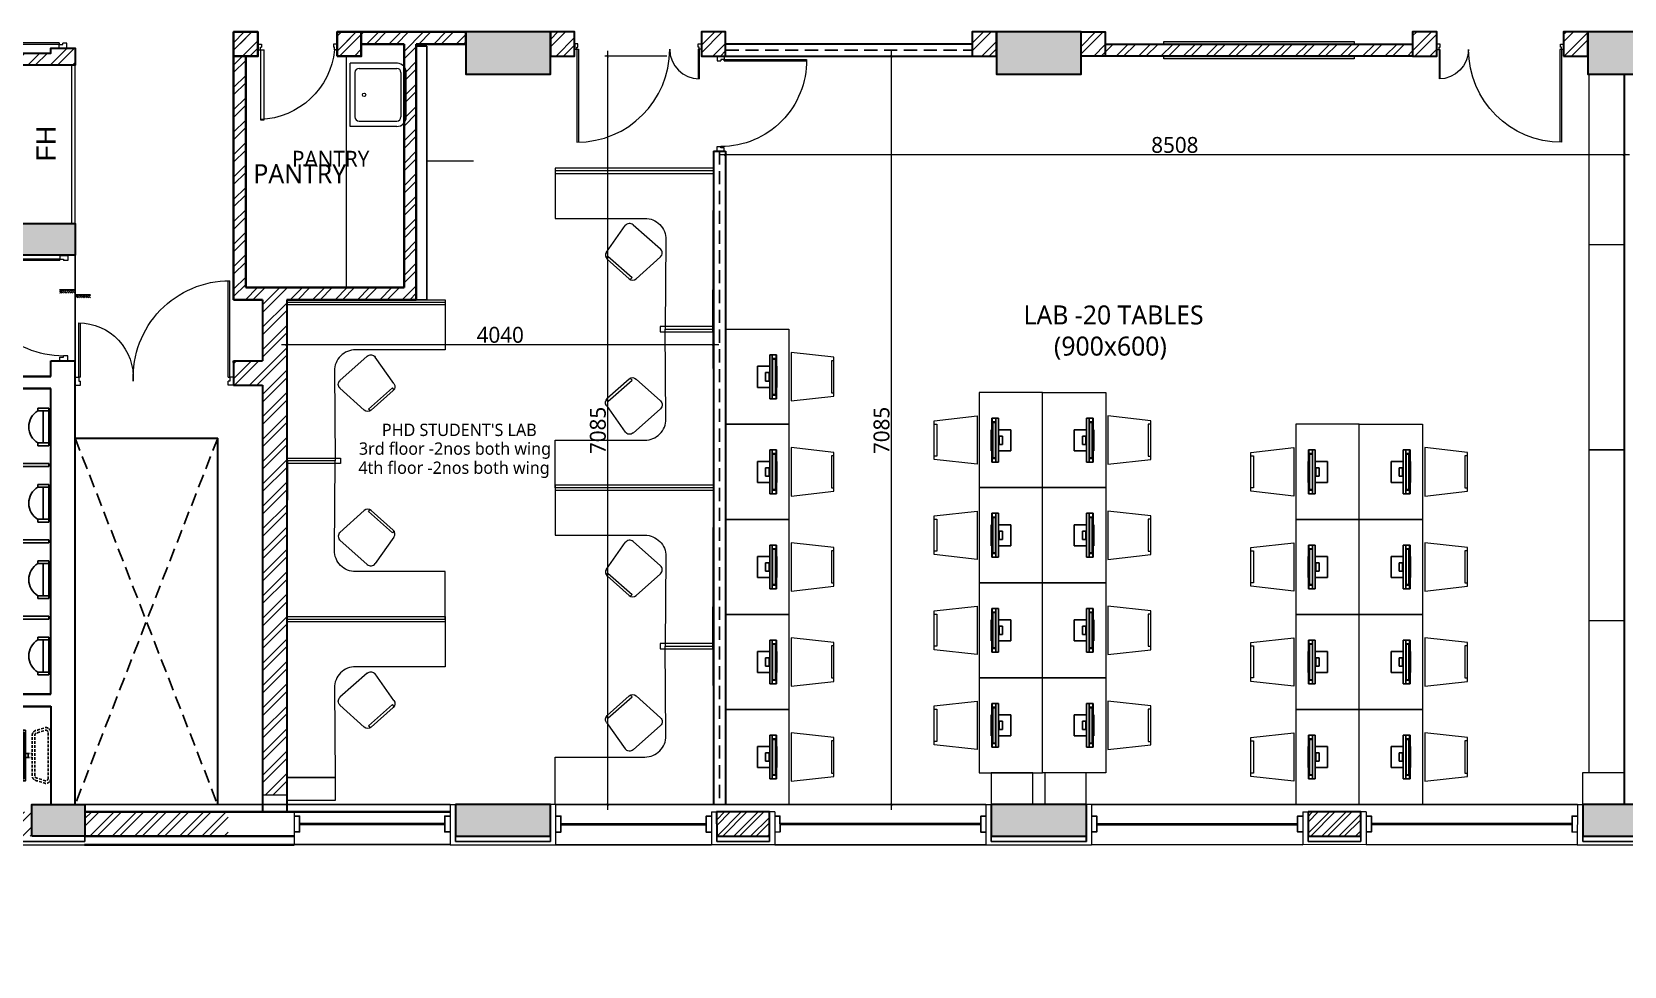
# Model space of a CAD drawing. Header units: millimetres. Extents: x 897770 to 1185420, y -692043 to -233237.
# Drawn here: x 906883 to 921961, y -517841 to -508995 of the extents above; entities that cross this region are included whole.
import ezdxf

# ---------------------------------------------------------------- set-up
doc = ezdxf.new("R2010")
doc.units = ezdxf.units.MM
doc.header["$MEASUREMENT"] = 0
doc.header["$PDMODE"] = 67
doc.linetypes.add('DASHED', pattern=[0.75, 0.5, -0.25])
doc.linetypes.add('HIDDEN', pattern=[0.375, 0.25, -0.125])
doc.layers.get('Defpoints').update_dxf_attribs({"color": 6})
for name, color, linetype in [('A-Anno Tags', 6, 'Continuous'), ('A-Sanitory', 8, 'Continuous'), ('A-Wall Patt', 8, 'Continuous'), ('A-Window', 4, 'Continuous'), ('S-Conc Patt', 9, 'Continuous')]:
    doc.layers.add(name, color=color, linetype=linetype)
for name, color, linetype, lineweight in [('A-Detail Lines', 8, 'Continuous', 25), ('A-Door', 4, 'Continuous', 9), ('A-DTLS-Frame Members', 3, 'Continuous', 25), ('A-Wall Sec', 1, 'Continuous', 30), ('A-WIN', 5, 'Continuous', 25), ('DW Tags', 7, 'Continuous', 13), ('ele l', 6, 'Continuous', 15), ('elevation', 4, 'Continuous', 13), ('Fire pipe', 80, 'Continuous', 15), ('FLOOR', 41, 'Continuous', 5), ('frntr', 32, 'Continuous', 13), ('I-Furniture', 34, 'Continuous', 13), ('P-SANR-FIXT', 6, 'Continuous', 9), ('S-Concrete', 40, 'Continuous', 30), ('ST CLADDING PLAN', 6, 'Continuous', 9), ('text', 7, 'Continuous', 5)]:
    doc.layers.add(name, color=color, linetype=linetype, lineweight=lineweight)
doc.layers.add('I-Kitchen App', color=7, linetype='Continuous', lineweight=18, true_color=0xd06f25)
doc.styles.get("Standard").update_dxf_attribs({"font": 'trebuc.ttf'})
doc.dimstyles.new('IIITD_WD_M @ 50', dxfattribs={"dimscale": 50, "dimtxt": 2, "dimasz": 0.5, "dimexe": 0.5, "dimexo": 0.25, "dimgap": 0.3, "dimtad": 1, "dimdec": 0, "dimrnd": 1, "dimzin": 0, "dimdsep": 46, "dimtxsty": 'Standard', "dimblk": 'ARCHTICK', "dimcen": 0.2, "dimdle": 1, "dimclrd": 8, "dimclre": 9, "dimadec": 0, "dimazin": 0, "dimtfac": 1, "dimtdec": 0, "dimtofl": 0, "dimtmove": 0, "dimatfit": 0, "dimfxl": 1, "dimtolj": 1, "dimtzin": 0, "dimlwd": -1, "dimlwe": -1, "dimarcsym": 0})

# ---------------------------------------------------------------- blocks, each defined once
blk = doc.blocks.new('ERGEWRGR')
at = {"layer": 'A-Wall Patt'}
h = blk.add_hatch(dxfattribs=at)
h.set_pattern_fill('ANSI32', color=256, scale=300, angle=345, style=0)
h.paths.add_polyline_path([(938137, -368100), (938196, -367878), (938679, -368008), (938620, -368230)])
at = {"layer": 'A-Detail Lines'}
for p, q in [((938137, -368100, 0), (938124, -368149, 0)), ((938607, -368278, 0), (938124, -368149, 0)), ((938620, -368230, 0), (938607, -368278, 0))]:
    blk.add_line(p, q, dxfattribs=at)
at = {"layer": 'A-Wall Sec', "elevation": 0}
blk.add_lwpolyline([(938196, -367878), (938137, -368100), (938620, -368230), (938679, -368008)], close=True, dxfattribs=at)
blk.add_lwpolyline([(938196, -367878), (938137, -368100), (938620, -368230), (938679, -368008)], close=True, dxfattribs=at)
at = {"layer": 'A-WIN', "color": 2, "lineweight": 40}
blk.add_line((940581, -368636, 0), (938746, -368145, 0), dxfattribs=at)
at = {"layer": 'A-WIN', "color": 2, "lineweight": 40, "elevation": 0}
blk.add_lwpolyline([(936742, -367607), (938070, -367963)], dxfattribs=at)
blk.add_lwpolyline([(936742, -367607), (938070, -367963)], dxfattribs=at)
at = {"layer": 'A-Window'}
for p, q in [((936741, -367416, 0), (940677, -368471, 0)), ((940579, -368838, 0), (938647, -368320, 0))]:
    blk.add_line(p, q, dxfattribs=at)
at = {"layer": 'A-Window', "elevation": 0}
for points in [[(936674, -367667), (936722, -367680), (936761, -367535), (936713, -367522)], [(936643, -367783), (938068, -368165)], [(938099, -368049), (938050, -368036), (938089, -367891), (938138, -367904)], [(938678, -368204), (938727, -368217), (938765, -368072), (938717, -368059)], [(940610, -368722), (940562, -368709), (940601, -368564), (940649, -368577)]]:
    blk.add_lwpolyline(points, dxfattribs=at)
at = {"layer": 'ST CLADDING PLAN'}
for p, q in [((936741, -367416, 0), (936643, -367783, 0)), ((936741, -367416, 0), (936693, -367403, 0)), ((938148, -367865, 0), (938068, -368165, 0)), ((938148, -367865, 0), (938196, -367878, 0)), ((938728, -368021, 0), (938647, -368320, 0)), ((938728, -368021, 0), (938679, -368008, 0)), ((938647, -368320, 0), (938068, -368165, 0)), ((940677, -368471, 0), (940579, -368838, 0)), ((940677, -368471, 0), (940726, -368483, 0))]:
    blk.add_line(p, q, dxfattribs=at)
blk = doc.blocks.new('ERTGWERTGWERGT')
at = {"layer": 'A-Wall Patt'}
h = blk.add_hatch(dxfattribs=at)
h.set_pattern_fill('ANSI32', color=256, scale=300, angle=345, style=0)
h.paths.add_polyline_path([(943546, -369550), (943605, -369328), (944088, -369457), (944029, -369679)])
at = {"layer": 'A-Detail Lines'}
for p, q in [((943546, -369550, 0), (943533, -369598, 0)), ((944016, -369727, 0), (943533, -369598, 0)), ((944029, -369679, 0), (944016, -369727, 0))]:
    blk.add_line(p, q, dxfattribs=at)
at = {"layer": 'A-Wall Sec', "elevation": 0}
blk.add_lwpolyline([(943605, -369328), (943546, -369550), (944029, -369679), (944088, -369457)], close=True, dxfattribs=at)
blk.add_lwpolyline([(943605, -369328), (943546, -369550), (944029, -369679), (944088, -369457)], close=True, dxfattribs=at)
at = {"layer": 'A-WIN', "color": 2, "lineweight": 40}
blk.add_line((945990, -370086, 0), (944155, -369594, 0), dxfattribs=at)
at = {"layer": 'A-WIN', "color": 2, "lineweight": 40, "elevation": 0}
blk.add_lwpolyline([(941644, -368921), (943479, -369413)], dxfattribs=at)
blk.add_lwpolyline([(941644, -368921), (943479, -369413)], dxfattribs=at)
at = {"layer": 'A-Window'}
for p, q in [((941643, -368729, 0), (946087, -369920, 0)), ((945988, -370287, 0), (944056, -369769, 0))]:
    blk.add_line(p, q, dxfattribs=at)
at = {"layer": 'A-Window', "elevation": 0}
for points in [[(941576, -368980), (941624, -368993), (941663, -368849), (941615, -368836)], [(941545, -369096), (943477, -369614)], [(943508, -369498), (943460, -369485), (943499, -369340), (943547, -369353)], [(944088, -369653), (944136, -369666), (944175, -369521), (944126, -369509)], [(946019, -370171), (945971, -370158), (946010, -370013), (946058, -370026)]]:
    blk.add_lwpolyline(points, dxfattribs=at)
at = {"layer": 'ST CLADDING PLAN'}
for p, q in [((941643, -368729, 0), (941545, -369096, 0)), ((941643, -368729, 0), (941595, -368716, 0)), ((943557, -369315, 0), (943477, -369614, 0)), ((943557, -369315, 0), (943605, -369328, 0)), ((944137, -369470, 0), (944056, -369769, 0)), ((944137, -369470, 0), (944088, -369457, 0)), ((944056, -369769, 0), (943477, -369614, 0)), ((946087, -369920, 0), (945988, -370287, 0)), ((946087, -369920, 0), (946135, -369933, 0))]:
    blk.add_line(p, q, dxfattribs=at)
blk = doc.blocks.new('block lft')
at = {"layer": 'S-Conc Patt'}
for points in [[(809940, -280341), (809940, -280741), (810740, -280741), (810740, -280341)], [(814965, -280341), (814965, -280741), (815765, -280741), (815765, -280341)], [(820565, -280341), (820565, -280741), (821365, -280741), (821365, -280341)], [(806240, -282456), (806240, -282156), (805340, -282156), (805340, -282456)], [(806330, -287956), (806330, -287656), (805830, -287656), (805830, -287956)], [(810740, -287956), (810740, -287656), (809840, -287656), (809840, -287956)], [(815815, -287956), (815815, -287656), (814915, -287656), (814915, -287956)], [(821415, -287956), (821415, -287656), (820515, -287656), (820515, -287956)]]:
    blk.add_hatch(color=256, dxfattribs=at).paths.add_polyline_path(points)
at = {"layer": 'S-Concrete'}
for points in [[(809940, -280341), (809940, -280741), (810740, -280741), (810740, -280341)], [(814965, -280341), (814965, -280741), (815765, -280741), (815765, -280341)], [(820565, -280341), (820565, -280741), (821365, -280741), (821365, -280341)], [(809840, -287656), (809840, -287956), (810740, -287956), (810740, -287656)], [(814915, -287656), (814915, -287956), (815815, -287956), (815815, -287656)], [(820515, -287656), (820515, -287956), (821415, -287956), (821415, -287656)]]:
    blk.add_lwpolyline(points, close=True, dxfattribs=at)
at = {"layer": 'S-Concrete', "elevation": 0}
for points in [[(805340, -282456), (805340, -282156), (806240, -282156), (806240, -282456)], [(805830, -287956), (805830, -287656), (806330, -287656), (806330, -287956)]]:
    blk.add_lwpolyline(points, close=True, dxfattribs=at)
blk = doc.blocks.new('t4ww4tw3')
at = {"color": 6}
blk.add_blockref('block lft', (-48947, -228655), dxfattribs=at)
blk = doc.blocks.new('ABL_Door_S - 1000 x 2100-11-3 Second Floor Lvl')
at = {"layer": 'A-Door'}
blk.add_arc((-450, -2.5), 900, 269.04503, 0, dxfattribs=at)
at = {"layer": 'ele l'}
for p, q in [((-500, 37.5), (-450, 37.5)), ((-500, -37.5), (-500, 37.5)), ((-450, 37.5), (-450, -2.5)), ((450, 37.5), (450, -2.5)), ((500, 37.5), (450, 37.5)), ((500, -37.5), (500, 37.5)), ((-500, -37.5), (-465, -37.5)), ((-465, -2.5), (-450, -2.5)), ((-465, -37.5), (-465, -2.5)), ((-465, -37.5), (-465, -902.4)), ((-450, -37.5), (-465, -37.5)), ((-450, -37.5), (-450, -902.5)), ((465, -2.5), (450, -2.5)), ((465, -37.5), (465, -2.5)), ((500, -37.5), (465, -37.5))]:
    blk.add_line(p, q, dxfattribs=at)
blk = doc.blocks.new('Urinal Screen _1_ - Urinal Screen _1_-14-03_ff')
at = {"layer": 'A-Sanitory'}
for p, q in [((15, 0), (-15, 0)), ((-15, 0), (15, 0)), ((-15, 0), (-15, -385)), ((15, 0), (15, -385))]:
    blk.add_line(p, q, dxfattribs=at)
for centre, radius, start, end in [((0, -262), 38.2, 113.1366, 113.1366), ((0, -385), 15, 180, 0)]:
    blk.add_arc(centre, radius, start, end, dxfattribs=at)
blk = doc.blocks.new('Urinal _1_ - Urinal _1_-16-03_ff')
at = {"layer": 'A-Sanitory'}
for p, q in [((69, -115), (-287, -115)), ((-287, -115), (-287, -217)), ((-287, -115), (-287, -217)), ((-261, -115), (-287, -115)), ((-261, -166), (-261, -115)), ((-261, -115), (43, -115)), ((-261, -217), (-261, -115)), ((43, -115), (43, -166)), ((43, -217), (43, -115)), ((43, -115), (69, -115)), ((69, -217), (69, -115)), ((69, -115), (69, -217)), ((-287, -217), (-261, -217)), ((-287, -217), (-261, -217)), ((43, -166), (-261, -166)), ((43, -217), (69, -217)), ((69, -217), (43, -217))]:
    blk.add_line(p, q, dxfattribs=at)
blk.add_arc((-109, -125), 178, 211.0027, 328.9973, dxfattribs=at)
blk.add_arc((-109, -125), 178, 211.0027, 328.9973, dxfattribs=at)
blk = doc.blocks.new('WC India')
at = {"linetype": 'DASHED', "ltscale": 50}
for p, q in [((-1392966, 276690), (-1392966, 276740)), ((-1392930, 276690), (-1392930, 276740))]:
    blk.add_line(p, q, dxfattribs=at)
for points in [[(-1393213, 276866), (-1393188, 276790, 0.414214), (-1393138, 276740), (-1392758, 276740, 0.414214), (-1392708, 276790), (-1392683, 276866, 0.414214), (-1392733, 276916), (-1393163, 276916, 0.414214)], [(-1393188, 276866), (-1393163, 276790, 0.414214), (-1393138, 276765), (-1392758, 276765, 0.414214), (-1392733, 276790), (-1392708, 276866, 0.414214), (-1392733, 276891), (-1393163, 276891, 0.414214)]]:
    blk.add_lwpolyline(points, format="xyb", close=True, dxfattribs=at)
blk.add_lwpolyline([(-1392966, 276678), (-1392966, 276702), (-1392930, 276702), (-1392930, 276678)])
for points in [[(-1392708, 276678), (-1392708, 276114), (-1393188, 276114), (-1393188, 276678)], [(-1392726, 276660), (-1392726, 276132), (-1393170, 276132), (-1393170, 276660)]]:
    blk.add_lwpolyline(points, close=True)
blk.add_lwpolyline([(-1392842, 276534), (-1392850, 276258, -0.899983), (-1393044, 276258), (-1393054, 276533, -0.799392)], format="xyb", close=True)
at = {"layer": 'A-Detail Lines'}
blk.add_lwpolyline([(-1392848, 276533), (-1392856, 276258, -0.897689), (-1393038, 276259), (-1393048, 276533, -0.793494), (-1392848, 276533)], format="xyb", close=True, dxfattribs=at)
at = {"layer": 'S-Conc Patt'}
for p, q in [((-1393170, 276534), (-1393054, 276534)), ((-1392842, 276534), (-1392726, 276534)), ((-1393044, 276258), (-1393170, 276258)), ((-1393170, 276258), (-1393044, 276258)), ((-1392850, 276258), (-1392726, 276258)), ((-1392726, 276258), (-1392850, 276258))]:
    blk.add_line(p, q, dxfattribs=at)
blk = doc.blocks.new('wtrtrwtw')
at = {"layer": 'A-Detail Lines'}
h = blk.add_hatch(dxfattribs=at)
h.set_pattern_fill('ANSI31', color=256, scale=100, style=0)
h.set_pattern_definition([(135, (916028.748, -393034.829), (8.838835, 8.838835), [])])
h.paths.add_polyline_path([(907293, -362284), (907439, -362284), (907439, -362314), (907293, -362314)])
h.paths.add_polyline_path([(907146, -362238), (907293, -362238), (907293, -362268), (907146, -362268)])
for p, q in [((907293, -361911, 0), (907293, -362911, 0)), ((907293, -362238, 0), (907144, -362238, 0)), ((907439, -362284, 0), (907293, -362284, 0)), ((907383, -367411, 0), (907383, -367461, 0))]:
    blk.add_line(p, q, dxfattribs=at)
at = {"layer": 'A-Wall Patt'}
for p, q in [((910893, -367411, 0), (910893, -367461, 0)), ((911793, -367411), (911793, -367461, 0)), ((911793, -367411, 0), (911793, -367461, 0)), ((915968, -367411), (915968, -367461, 0)), ((916868, -367411), (916868, -367461, 0)), ((921568, -367411), (921568, -367461, 0)), ((903003, -367461, 0), (907383, -367461)), ((910893, -367461, 0), (911793, -367461, 0)), ((915968, -367461, 0), (916868, -367461, 0)), ((921568, -367461, 0), (922468, -367461, 0))]:
    blk.add_line(p, q, dxfattribs=at)
at = {"layer": 'A-Wall Sec', "lineweight": 35}
for p, q in [((906318, -363058, 0), (907063, -363058, 0)), ((907063, -363173, 0), (906318, -363173, 0)), ((906413, -366066, 0), (907063, -366066, 0)), ((907063, -366181, 0), (906413, -366181, 0))]:
    blk.add_line(p, q, dxfattribs=at)
at = {"layer": 'ST CLADDING PLAN'}
for p, q in [((910843, -367111, 0), (910843, -367491, 0)), ((910843, -367111, 0), (910893, -367111, 0)), ((902973, -367491, 0), (907383, -367491, 0)), ((910843, -367491, 0), (911843, -367491, 0)), ((915918, -367491, 0), (916918, -367491, 0)), ((921518, -367491, 0), (922518, -367491, 0))]:
    blk.add_line(p, q, dxfattribs=at)
at = {"layer": 'A-Door', "rotation": 270}
blk.add_blockref('ABL_Door_S - 1000 x 2100-11-3 Second Floor Lvl', (907186, -362411, 0), dxfattribs=at)
at = {"layer": 'A-Sanitory', "xscale": -1, "rotation": 270}
for name, p in [('Urinal _1_ - Urinal _1_-16-03_ff', (907157, -363426, 0)), ('Urinal _1_ - Urinal _1_-16-03_ff', (907157, -364872, 0)), ('Urinal Screen _1_ - Urinal Screen _1_-14-03_ff', (907043, -365342, 0)), ('WC India', (630146, 1026302, 0))]:
    blk.add_blockref(name, p, dxfattribs=at)
at = {"layer": 'A-Sanitory', "rotation": 270}
for name, p in [('Urinal Screen _1_ - Urinal Screen _1_-14-03_ff', (907043, -363896, 0)), ('Urinal _1_ - Urinal _1_-16-03_ff', (907157, -364367, 0)), ('Urinal Screen _1_ - Urinal Screen _1_-14-03_ff', (907043, -364619, 0)), ('Urinal _1_ - Urinal _1_-16-03_ff', (907157, -365813, 0))]:
    blk.add_blockref(name, p, dxfattribs=at)
blk = doc.blocks.new('A$C3CEC27A9')
at = {"layer": 'A-Detail Lines', "lineweight": 18}
for centre, radius, start, end in [((-1181, -51), 880, 270, 0), ((-21, -51), 280, 180, 270)]:
    blk.add_arc(centre, radius, start, end, dxfattribs=at)
at = {"layer": 'A-Door', "lineweight": 18}
for p, q in [((-1181, -51), (-1181, -931)), ((-1181, -51), (-1166, -51)), ((-1166, -51), (-1166, -931)), ((-30, -51), (-30, -331)), ((-30, -51), (-21, -51)), ((-21, -51), (-21, -331))]:
    blk.add_line(p, q, dxfattribs=at)
at = {"layer": 'A-Door'}
for points in [[(-1181, -51), (-1181, -31), (-1171, -31), (-1171, -1), (-1201, -1), (-1201, -51), (-1181, -51)], [(-21, -51), (-21, -31), (-31, -31), (-31, -1), (-1, -1), (-1, -51), (-21, -51)]]:
    blk.add_lwpolyline(points, dxfattribs=at)
blk = doc.blocks.new('Big Door Garbage')
at = {"layer": 'A-Detail Lines', "lineweight": 18}
for centre, radius, start, end in [((-12515, 128703), 515, 270, 3.8969), ((-11085, 128703), 915, 177.8078, 270)]:
    blk.add_arc(centre, radius, start, end, dxfattribs=at)
at = {"layer": 'ele l', "lineweight": 18}
for p, q in [((-12550, 128778), (-12500, 128778)), ((-12550, 128703), (-12550, 128778)), ((-12500, 128778), (-12500, 128738)), ((-11100, 128778), (-11100, 128738)), ((-11050, 128778), (-11100, 128778)), ((-11050, 128703), (-11050, 128778)), ((-12550, 128703), (-12515, 128703)), ((-12515, 128738), (-12500, 128738)), ((-12515, 128703), (-12515, 128738)), ((-12515, 128703), (-12515, 128188)), ((-12499, 128703), (-12515, 128703)), ((-12499, 128703), (-12499, 128188)), ((-11101, 128703), (-11101, 127788)), ((-11101, 128703), (-11085, 128703)), ((-11085, 128738), (-11100, 128738)), ((-11085, 128703), (-11085, 128738)), ((-11050, 128703), (-11085, 128703)), ((-11085, 128703), (-11085, 127788))]:
    blk.add_line(p, q, dxfattribs=at)
blk = doc.blocks.new('A$C5A220077')
at = {"layer": 'A-WIN', "color": 2, "lineweight": 40, "elevation": 0}
for points in [[(-22, 13812), (-1397, 13812)], [(-22, 13812), (-1397, 13812)], [(-22, 312), (-1397, 312)], [(-22, 312), (-1397, 312)]]:
    blk.add_lwpolyline(points, dxfattribs=at)
at = {"layer": 'A-Window'}
blk.add_line((28, 497, 0), (-3432, 497, 0), dxfattribs=at)
at = {"layer": 'A-Window', "elevation": 0}
for points in [[(28, 14007), (-1447, 14007)], [(-1447, 13887), (-1397, 13887), (-1397, 13737), (-1447, 13737)], [(28, 13887), (-22, 13887), (-22, 13737), (28, 13737)], [(-1447, 237), (-1397, 237), (-1397, 387), (-1447, 387)], [(28, 237), (-22, 237), (-22, 387), (28, 387)], [(28, 117), (-1447, 117)]]:
    blk.add_lwpolyline(points, dxfattribs=at)
at = {"layer": 'ST CLADDING PLAN'}
for p, q in [((-1445, 14007, 0), (-1447, 14007, 0)), ((-1447, 13697, 0), (-1447, 14007, 0)), ((28, 13627, 0), (28, 14007, 0)), ((-1447, 13697, 0), (-1497, 13697, 0)), ((28, 497, 0), (28, 117, 0)), ((28, 497, 0), (78, 497, 0)), ((-1447, 427, 0), (-3432, 427, 0)), ((-1447, 427, 0), (-1497, 427, 0)), ((-1447, 427, 0), (-1497, 427, 0)), ((-1447, 427, 0), (-1447, 117, 0)), ((-1447, 427, 0), (-1447, 117, 0)), ((-1447, 427, 0), (-1447, 117, 0))]:
    blk.add_line(p, q, dxfattribs=at)
blk = doc.blocks.new('Flush - 750 x 2100 mm-11-03_ff')
at = {"layer": 'A-Door'}
blk.add_arc((360, 24), 734, 185.7462, 267.6231, dxfattribs=at)
at = {"layer": 'ele l'}
for p, q in [((-395, 6), (-360, 6)), ((-395, 6), (-395, -50)), ((-360, 6), (-360, -24)), ((320, 6), (320, -24)), ((355, 6), (320, 6)), ((355, 6), (355, -50)), ((-395, -50), (-370, -50)), ((-370, -24), (-360, -24)), ((-370, -50), (-370, -24)), ((330, -50), (295, -50)), ((295, -710), (295, -50)), ((330, -24), (320, -24)), ((330, -50), (330, -24)), ((330, -50), (330, -710)), ((355, -50), (330, -50)), ((330, -710), (295, -710))]:
    blk.add_line(p, q, dxfattribs=at)
blk = doc.blocks.new('A$C6DB55BC6')
at = {"layer": 'I-Furniture'}
for p, q in [((-105, 156), (73, 407)), ((147, 416), (406, 186)), ((-108, 98), (-91, 117)), ((110, -95), (-98, 90)), ((-91, 117), (137, -85)), ((406, 112), (177, -95)), ((137, -85), (120, -104))]:
    blk.add_line(p, q, dxfattribs=at)
for centre, start, end in [((114, 378), 48.3715, 144.6126), ((-65, 127), 144.6126, 228.3715), ((372, 149), 312.1304, 48.3715), ((144, -58), 228.3715, 312.1304)]:
    blk.add_arc(centre, 50, start, end, dxfattribs=at)
blk = doc.blocks.new('A$C036A7D3A')
at = {"layer": 'I-Furniture'}
blk.add_hatch(color=160, dxfattribs=at).paths.add_polyline_path([(-18, -1754), (-18, 46), (7, 46), (7, -1754)])
at = {"layer": 'I-Furniture', "elevation": 0}
blk.add_lwpolyline([(-18, -1754), (-18, 46), (7, 46), (7, -1754)], close=True, dxfattribs=at)
blk = doc.blocks.new('sink')
at = {"layer": 'I-Kitchen App'}
for p, q in [((793241, -447869), (793241, -447428)), ((793291, -447514), (793291, -447869)), ((793751, -447473), (793332, -447473)), ((793791, -447514), (793791, -447869)), ((793841, -447876), (793841, -447428)), ((793332, -447910), (793751, -447910)), ((793332, -447960), (793751, -447960))]:
    blk.add_line(p, q, dxfattribs=at)
at = {"layer": 'I-Kitchen App', "linetype": 'Continuous'}
blk.add_line((793241, -447428), (793841, -447428), dxfattribs=at)
at = {"layer": 'I-Kitchen App'}
blk.add_circle((793541, -447560), 16.2, dxfattribs=at)
for centre, radius, start, end in [((793332, -447514), 40.4, 90, 180), ((793751, -447514), 40.4, 0, 90), ((793332, -447869), 90.4, 180, 270), ((793332, -447869), 40.4, 180, 270), ((793751, -447869), 40.4, 270, 0), ((793751, -447869), 90.4, 270, 355.3445)]:
    blk.add_arc(centre, radius, start, end, dxfattribs=at)
blk = doc.blocks.new('_ArchTick')
at = {"color": 0, "linetype": 'ByBlock', "const_width": 0.15}
blk.add_lwpolyline([(-0.5, -0.5), (0.5, 0.5)], dxfattribs=at)
blk = doc.blocks.new('TFT Monitor - TFT Monitor-55-Level 1')
at = {"layer": 'A-Detail Lines'}
for p, q in [((-35, 31), (-35, 35)), ((-35, 35), (380, 35)), ((-35, -4), (-35, 31)), ((-35, 31), (-35, 31)), ((-35, 31), (380, 31)), ((-35, 31), (380, 31)), ((0, 28), (345, 28)), ((0, -2), (0, 28)), ((5, 25), (0, 28)), ((5, -2), (5, 25)), ((5, 25), (340, 25)), ((72, 35), (72, 40)), ((72, 40), (272, 40)), ((272, 40), (272, 35)), ((345, 28), (340, 25)), ((340, 25), (340, -2)), ((345, 28), (345, -2)), ((380, 35), (380, 31)), ((380, 31), (380, 31)), ((380, 31), (380, -4)), ((-35, -29), (-35, -4)), ((-35, -4), (380, -4)), ((-35, -29), (380, -29)), ((345, -2), (0, -2)), ((72, -145), (72, -29)), ((72, -145), (272, -145)), ((132, -35), (132, -30)), ((132, -67), (132, -35)), ((132, -35), (212, -35)), ((132, -67), (212, -67)), ((212, -30), (212, -35)), ((212, -35), (212, -67)), ((272, -29), (272, -145)), ((380, -4), (380, -29))]:
    blk.add_line(p, q, dxfattribs=at)
blk = doc.blocks.new('Chair Student - Medium - Chair Student - Medium-54-Level 1')
for p, q in [((-229, 254), (229, 254)), ((-184, -152), (-229, 254)), ((229, 254), (184, -152)), ((-152, -152), (-152, -127)), ((-152, -127), (152, -127)), ((152, -127), (152, -152)), ((184, -152), (-184, -152))]:
    blk.add_line(p, q)
blk = doc.blocks.new('A$C01775461')
at = {"layer": 'frntr', "elevation": 0}
blk.add_lwpolyline([(11, 914), (11, 14), (-589, 14), (-589, 914)], close=True, dxfattribs=at)
at = {"layer": 'frntr', "xscale": -1}
for name, p, rotation in [('TFT Monitor - TFT Monitor-55-Level 1', (-143, 291, 0), 270), ('Chair Student - Medium - Chair Student - Medium-54-Level 1', (285, 464, 0), 90)]:
    blk.add_blockref(name, p, dxfattribs=dict(at, rotation=rotation))
blk = doc.blocks.new('*D1934')
at = {"layer": 'Defpoints', "color": 0, "transparency": 16777216}
for p in [(915788, -509226), (915020, -516311), (915788, -516311, 0)]:
    blk.add_point(p, dxfattribs=at)
at = {"layer": 'P-SANR-FIXT', "color": 8, "transparency": 16777216}
blk.add_line((915020, -509176), (915020, -516361), dxfattribs=at)
at = {"layer": 'P-SANR-FIXT', "color": 9, "transparency": 16777216}
for p, q in [((915775, -509226), (914995, -509226)), ((915775, -516311), (914995, -516311))]:
    blk.add_line(p, q, dxfattribs=at)
at = {"layer": 'P-SANR-FIXT', "color": 8, "transparency": 16777216, "xscale": 25, "yscale": 25, "zscale": 25}
for p, rotation in [((915020, -509226), 90), ((915020, -516311), 270)]:
    blk.add_blockref('_ArchTick', p, dxfattribs=dict(at, rotation=rotation))
at = {"layer": 'P-SANR-FIXT', "color": 0, "transparency": 16777216, "insert": (914929, -512769), "char_height": 150, "attachment_point": 5, "rotation": 90}
blk.add_mtext('\\A1;7085', dxfattribs=at)
blk = doc.blocks.new('*D1936')
at = {"layer": 'Defpoints', "color": 0, "transparency": 16777216}
for p in [(913452, -510138), (921960, -510138), (921960, -510158)]:
    blk.add_point(p, dxfattribs=at)
at = {"layer": 'P-SANR-FIXT', "color": 8, "transparency": 16777216}
blk.add_line((913402, -510158), (922010, -510158), dxfattribs=at)
at = {"layer": 'P-SANR-FIXT', "color": 9, "transparency": 16777216}
for p, q in [((913452, -510151), (913452, -510183)), ((921960, -510151), (921960, -510183))]:
    blk.add_line(p, q, dxfattribs=at)
at = {"layer": 'P-SANR-FIXT', "color": 8, "transparency": 16777216, "xscale": 25, "yscale": 25, "zscale": 25, "rotation": 180}
blk.add_blockref('_ArchTick', (913452, -510158), dxfattribs=at)
at = {"layer": 'P-SANR-FIXT', "color": 8, "transparency": 16777216, "xscale": 25, "yscale": 25, "zscale": 25}
blk.add_blockref('_ArchTick', (921960, -510158), dxfattribs=at)
at = {"layer": 'P-SANR-FIXT', "color": 0, "transparency": 16777216, "insert": (917706, -510067), "char_height": 150, "attachment_point": 5}
blk.add_mtext('\\A1;8508', dxfattribs=at)
blk = doc.blocks.new('*D1937')
at = {"layer": 'Defpoints', "color": 0, "transparency": 16777216}
for p in [(909298, -511531, 0), (913338, -511531, 0), (913338, -511957)]:
    blk.add_point(p, dxfattribs=at)
at = {"layer": 'P-SANR-FIXT', "color": 9, "transparency": 16777216}
for p, q in [((909298, -511544), (909298, -511982)), ((913338, -511544), (913338, -511982))]:
    blk.add_line(p, q, dxfattribs=at)
at = {"layer": 'P-SANR-FIXT', "color": 8, "transparency": 16777216}
blk.add_line((909248, -511957), (913388, -511957), dxfattribs=at)
at = {"layer": 'P-SANR-FIXT', "color": 8, "transparency": 16777216, "xscale": 25, "yscale": 25, "zscale": 25, "rotation": 180}
blk.add_blockref('_ArchTick', (909298, -511957), dxfattribs=at)
at = {"layer": 'P-SANR-FIXT', "color": 8, "transparency": 16777216, "xscale": 25, "yscale": 25, "zscale": 25}
blk.add_blockref('_ArchTick', (913338, -511957), dxfattribs=at)
at = {"layer": 'P-SANR-FIXT', "color": 0, "transparency": 16777216, "insert": (911318, -511865), "char_height": 150, "attachment_point": 5}
blk.add_mtext('\\A1;4040', dxfattribs=at)
blk = doc.blocks.new('*D1938')
at = {"layer": 'Defpoints', "color": 0, "transparency": 16777216}
for p in [(912907, -509226), (912334, -516311), (912907, -516311, 0)]:
    blk.add_point(p, dxfattribs=at)
at = {"layer": 'P-SANR-FIXT', "color": 8, "transparency": 16777216}
blk.add_line((912334, -509176), (912334, -516361), dxfattribs=at)
at = {"layer": 'P-SANR-FIXT', "color": 9, "transparency": 16777216}
for p, q in [((912895, -509226), (912309, -509226)), ((912895, -516311), (912309, -516311))]:
    blk.add_line(p, q, dxfattribs=at)
at = {"layer": 'P-SANR-FIXT', "color": 8, "transparency": 16777216, "xscale": 25, "yscale": 25, "zscale": 25}
for p, rotation in [((912334, -509226), 90), ((912334, -516311), 270)]:
    blk.add_blockref('_ArchTick', p, dxfattribs=dict(at, rotation=rotation))
at = {"layer": 'P-SANR-FIXT', "color": 0, "transparency": 16777216, "insert": (912243, -512769), "char_height": 150, "attachment_point": 5, "rotation": 90}
blk.add_mtext('\\A1;7085', dxfattribs=at)

msp = doc.modelspace()

# ---------------------------------------------------------------- hatches: boundary and pattern name
at = {"layer": 'A-Wall Patt'}
h = msp.add_hatch(dxfattribs=at)
h.set_pattern_fill('ANSI32', color=256, scale=400, style=0)
h.paths.add_polyline_path([(910522.5, -509111.1), (910992.5, -509111.1), (910992.5, -508996.1), (909807.5, -508996.1), (909807.5, -509111.1), (910407.5, -509111.1), (910407.5, -511416.1), (908907.5, -511416.1), (908907.5, -508996.1), (908792.5, -508996.1), (908792.5, -511531.1), (909067.5, -511531.1), (909067.5, -512111.1), (908792.5, -512111.1), (908792.5, -512341.1), (909067.5, -512341.1), (909067.5, -516218.7), (909297.5, -516218.7), (909297.5, -511531.1), (910522.5, -511531.1)])
h = msp.add_hatch(dxfattribs=at)
h.set_pattern_fill('ANSI32', color=256, scale=400, style=0)
h.paths.add_polyline_path([(908792.5, -509226.1), (909022.5, -509226.1), (909022.5, -508996.1), (908792.5, -508996.1)])
h.paths.add_polyline_path([(910002.5, -509226.1), (910002.5, -508996.1), (909772.5, -508996.1), (909772.5, -509226.1)])
h = msp.add_hatch(dxfattribs=at)
h.set_pattern_fill('ANSI32', color=256, scale=400, style=0)
h.paths.add_polyline_path([(908792.5, -509226.1), (909022.5, -509226.1), (909022.5, -508996.1), (908792.5, -508996.1)])
h.paths.add_polyline_path([(910002.5, -509226.1), (910002.5, -508996.1), (909772.5, -508996.1), (909772.5, -509226.1)])
h = msp.add_hatch(dxfattribs=at)
h.set_pattern_fill('ANSI32', color=256, scale=400, style=0)
h.paths.add_polyline_path([(912022.5, -508996.1), (911792.5, -508996.1), (911792.5, -509226.1), (912022.5, -509226.1)])
h = msp.add_hatch(dxfattribs=at)
h.set_pattern_fill('ANSI32', color=256, scale=400, style=0)
h.paths.add_polyline_path([(913452.5, -508996), (913222.5, -508996), (913222.5, -509226), (913452.5, -509226)])
h = msp.add_hatch(dxfattribs=at)
h.set_pattern_fill('ANSI32', color=256, scale=400, style=0)
h.paths.add_polyline_path([(916017.5, -508996.1), (915787.5, -508996.1), (915787.5, -509226), (916017.5, -509226)])
h = msp.add_hatch(dxfattribs=at)
h.set_pattern_fill('ANSI32', color=256, scale=400, style=0)
h.paths.add_polyline_path([(917047.5, -508996.1), (916817.5, -508996.1), (916817.5, -509226), (917047.5, -509226)])
h = msp.add_hatch(dxfattribs=at)
h.set_pattern_fill('ANSI32', color=256, scale=400, style=0)
h.paths.add_polyline_path([(920187.5, -509111.1), (920187.5, -508996), (919957.5, -508996), (919957.5, -509226), (920187.5, -509226), (920187.5, -509161.1), (920187.5, -509161.1), (920187.5, -509111.1)])
h = msp.add_hatch(dxfattribs=at)
h.set_pattern_fill('ANSI32', color=256, scale=400, style=0)
h.paths.add_polyline_path([(921617.5, -508996.1), (921387.5, -508996.1), (921387.5, -509226.1), (921617.5, -509226.1)])
h = msp.add_hatch(dxfattribs=at)
h.set_pattern_fill('ANSI32', color=256, scale=400, style=0)
h.set_pattern_definition([(45, (902208.09, -510976.97), (-106.066, 106.066), []), (45, (902278.8, -510976.97), (-106.066, 106.066), [])])
h.paths.add_polyline_path([(903917.5, -510881.1), (900197.5, -510881.1), (900197.5, -511111.1), (903052.5, -511111.1), (903167.5, -511111.1), (903917.5, -511111.1)])
h.paths.add_polyline_path([(907292.5, -509151.1), (907062.5, -509151.1), (907062.5, -509196.1), (906577.5, -509196.1), (906577.5, -509549.5), (906692.5, -509554.9), (906692.5, -509311.1), (907292.5, -509311.1)])
h.paths.add_polyline_path([(906692.5, -509554.9), (906577.5, -509549.5), (906577.5, -510881.1), (904517.5, -510881.1), (904517.5, -511111.1), (906592.5, -511111.1), (906592.5, -510811.1), (906692.5, -510811.1)])
h = msp.add_hatch(dxfattribs=at)
h.set_pattern_fill('ANSI32', color=256, scale=400, style=0)
h.paths.add_polyline_path([(919957.5, -509111), (917047.5, -509111), (917047.5, -509226), (919957.5, -509226)])
h = msp.add_hatch(dxfattribs=at)
h.set_pattern_fill('ANSI32', color=256, scale=400, style=0)
h.paths.add_polyline_path([(908742.5, -516381.1), (907382.5, -516381.1), (907382.5, -516611.1), (908742.5, -516611.1)])
h.paths.add_polyline_path([(906882.5, -516381.1), (905547.5, -516381.1), (904417.5, -516381.1), (904417.5, -516611.1), (906882.5, -516611.1)])

# ---------------------------------------------------------------- linework, layer by layer
at = {"layer": 'A-Detail Lines'}
msp.add_line((913491, -509226, 0), (913441, -509226, 0), dxfattribs=at)
at = {"layer": 'A-DTLS-Frame Members', "elevation": 0}
msp.add_lwpolyline([(910622.5, -511531.1), (910522.5, -511531.1), (910522.5, -509131.1), (910622.5, -509131.1)], close=True, dxfattribs=at)
at = {"layer": 'A-Wall Patt'}
for p, q in [((911792.5, -516611.1), (911792.5, -516661.1, 0)), ((915967.5, -516611.1), (915967.5, -516661.1, 0)), ((916867.5, -516611.1), (916867.5, -516661.1, 0))]:
    msp.add_line(p, q, dxfattribs=at)
at = {"layer": 'A-Wall Sec', "lineweight": 35}
for p, q in [((908792.5, -508996.1, 0), (908792.5, -511531.1, 0)), ((908907.5, -508996.1, 0), (908792.5, -508996.1, 0)), ((910992.5, -508996.1), (909807.5, -508996.1, 0)), ((910992.5, -509111.1), (910992.5, -508996.1)), ((910407.5, -509111.1, 0), (910002.5, -509111.1, 0)), ((910407.5, -511416.1, 0), (910407.5, -509111.1, 0)), ((910522.5, -509111.1, 0), (910522.5, -511531.1, 0)), ((910992.5, -509111.1), (910522.5, -509111.1, 0)), ((908907.5, -509226.1, 0), (908907.5, -511416.1, 0)), ((910407.5, -511416.1, 0), (908907.5, -511416.1, 0)), ((909067.5, -511531.1, 0), (908792.5, -511531.1, 0)), ((910522.5, -511531.1, 0), (909297.5, -511531.1, 0)), ((907382.5, -516381.1, 0), (910842.5, -516381.1, 0)), ((909367.5, -516611.1, 0), (907382.5, -516611.1, 0)), ((909367.5, -516691.1, 0), (907382.5, -516691.1))]:
    msp.add_line(p, q, dxfattribs=at)
at = {"layer": 'A-Wall Sec'}
for p, q in [((921960, -509396.1, 0), (921960, -516311.1, 0)), ((913336.7, -510126, 0), (913451.7, -510126, 0)), ((913337.5, -510126, 0), (913337.5, -516311.1, 0)), ((913451.7, -510126, 0), (913452.5, -516311.1, 0)), ((909067.5, -511531.1, 0), (909067.5, -512111.1, 0)), ((909297.5, -511531.1, 0), (909297.5, -516381.1, 0)), ((907062.5, -512258.6, 0), (907062.5, -512111.1, 0)), ((907062.5, -512111.1, 0), (907292.5, -512111.1, 0)), ((907292.5, -516311.1, 0), (907292.5, -512111.1, 0)), ((908792.5, -512111.1, 0), (909067.5, -512111.1, 0)), ((908792.5, -512125.5, 0), (908792.5, -512111.1, 0)), ((908792.5, -512111.1, 0), (908792.5, -512341.1, 0)), ((908792.5, -512341.1, 0), (909067.5, -512341.1, 0)), ((909067.5, -512341.1, 0), (909067.5, -516381.1, 0)), ((907062.5, -515266.1, 0), (907062.5, -512373.6, 0)), ((907292.5, -512841.1, 0), (908642.5, -512841.1, 0)), ((908642.5, -516311.1, 0), (908642.5, -512841.1, 0)), ((907062.5, -515381.1, 0), (907062.5, -516311.1, 0))]:
    msp.add_line(p, q, dxfattribs=at)
at = {"layer": 'A-Wall Sec', "lineweight": 35, "elevation": 0}
for points in [[(908792.5, -509226.1), (909022.5, -509226.1), (909022.5, -508996.1), (908792.5, -508996.1)], [(908792.5, -509226.1), (909022.5, -509226.1), (909022.5, -508996.1), (908792.5, -508996.1)], [(909772.5, -509226.1), (910002.5, -509226.1), (910002.5, -508996.1), (909772.5, -508996.1)], [(909772.5, -509226.1), (910002.5, -509226.1), (910002.5, -508996.1), (909772.5, -508996.1)]]:
    msp.add_lwpolyline(points, close=True, dxfattribs=at)
at = {"layer": 'A-Wall Sec'}
for points in [[(911792.5, -509226.1), (912022.5, -509226.1), (912022.5, -508996.1), (911792.5, -508996.1)], [(915787.5, -509226), (916017.5, -509226), (916017.5, -508996.1), (915787.5, -508996.1)], [(921387.5, -509226.1), (921617.5, -509226.1), (921617.5, -508996.1), (921387.5, -508996.1)]]:
    msp.add_lwpolyline(points, close=True, dxfattribs=at)
at = {"layer": 'A-Wall Sec', "elevation": 0}
for points in [[(913452.5, -509226), (913452.5, -508996), (913222.5, -508996), (913222.5, -509226), (913452.5, -509226)], [(919957.5, -509226), (920187.5, -509226), (920187.5, -508996), (919957.5, -508996), (919957.5, -509226)], [(906592.5, -511111.1), (906592.5, -511111.1), (904517.5, -511111.1), (904517.5, -510881.1), (906577.5, -510881.1), (906577.5, -509196.1), (907062.5, -509196.1), (907062.5, -509151.1), (907292.5, -509151.1), (907292.5, -509311.1), (906692.5, -509311.1), (906692.5, -510811.1)], [(913452.5, -509226), (916017.5, -509226), (916017.5, -509111)], [(915787.5, -509111), (913452.5, -509111)], [(919957.5, -509226), (916817.5, -509226), (916817.5, -509111)], [(917047.5, -509111), (919957.5, -509111)]]:
    msp.add_lwpolyline(points, dxfattribs=at)
msp.add_lwpolyline([(917047.5, -509226), (916817.5, -509226), (916817.5, -508996.1), (917047.5, -508996.1)], close=True, dxfattribs=at)
at = {"layer": 'A-Window', "linetype": 'HIDDEN', "ltscale": 500}
for p, q in [((913452.5, -509168.5, 0), (915787.5, -509168.5, 0)), ((913395, -510126, 0), (913395, -516311.1, 0)), ((908642.5, -512841.1, 0), (907292.5, -516311.1, 0)), ((907292.5, -512841.1, 0), (908642.5, -516311.1, 0))]:
    msp.add_line(p, q, dxfattribs=at)
at = {"layer": 'ele l'}
for p, q in [((907262.5, -510811.1, 0), (907262.5, -509311.1, 0)), ((907292.5, -510811.1, 0), (907292.5, -509311.1, 0))]:
    msp.add_line(p, q, dxfattribs=at)
at = {"layer": 'elevation', "elevation": 0}
for points in [[(913337.5, -510286.3), (911837.5, -510286.3), (911837.5, -510336.3), (913337.5, -510336.3)], [(909297.5, -511531.1), (910797.5, -511531.1), (910797.5, -511581.1), (909297.5, -511581.1)], [(913331.2, -511786.3), (912831.2, -511786.3), (912831.2, -511836.3), (913331.2, -511836.3)], [(909303.8, -513031), (909803.8, -513031), (909803.8, -513081), (909303.8, -513081)], [(913337.5, -513286.2), (911837.5, -513286.2), (911837.5, -513336.2), (913337.5, -513336.2)], [(909297.5, -514530.9), (910797.5, -514530.9), (910797.5, -514580.9), (909297.5, -514580.9)], [(913331.2, -514786.1), (912831.2, -514786.1), (912831.2, -514836.1), (913331.2, -514836.1)]]:
    msp.add_lwpolyline(points, close=True, dxfattribs=at)
at = {"layer": 'Fire pipe', "elevation": 0}
for points in [[(915967.5, -516011), (915967.5, -516311), (916360.1, -516311), (916360.1, -516011.1), (915967.5, -516011.1)], [(916475, -516011), (916475, -516311), (916867.5, -516311), (916867.5, -516011.1), (916475, -516011.1)], [(921567.5, -516011), (921567.5, -516311), (921960.1, -516311), (921960.1, -516011.1), (921567.5, -516011.1)]]:
    msp.add_lwpolyline(points, dxfattribs=at)
at = {"layer": 'FLOOR'}
msp.add_line((909067.5, -516218.7, 0), (909297.5, -516218.7, 0), dxfattribs=at)
at = {"layer": 'frntr'}
for p, q in [((921630, -511009.8), (921960, -511009.8)), ((921630, -514567.3, 0), (921960, -514567.3, 0))]:
    msp.add_line(p, q, dxfattribs=at)
msp.add_lwpolyline([(921960, -512953.6), (921630, -512953.6), (921630, -509396.1), (921960, -509396.1)], close=True, dxfattribs=at)
at = {"layer": 'frntr', "elevation": 0}
msp.add_lwpolyline([(921960, -516011.1), (921630, -516011.1), (921630, -512953.6), (921960, -512953.6)], close=True, dxfattribs=at)
at = {"layer": 'I-Furniture'}
msp.add_line((909857.5, -509226.1, 0), (909857.5, -511416.1, 0), dxfattribs=at)
at = {"layer": 'I-Furniture', "elevation": 0}
for points in [[(913337.5, -510911.3), (913337.5, -510311.3), (911837.5, -510311.3), (911837.5, -510761.3), (912687.5, -510761.3, -0.4142136), (912887.5, -510961.3), (912881.2, -511811.3), (913331.2, -511811.3), (913337.5, -510311.3), (913337.5, -510311.3)], [(909297.5, -512156.1), (909297.5, -511556.1), (910797.5, -511556.1), (910797.5, -512006.1), (909947.5, -512006.1, 0.4142136), (909747.5, -512206.1), (909753.8, -513056), (909303.8, -513056), (909297.5, -511556.1), (909297.5, -511556.1)], [(913337.5, -512711.2), (913337.5, -513311.2), (911837.5, -513311.2), (911837.5, -512861.2), (912687.5, -512861.2, 0.4142136), (912887.5, -512661.2), (912881.2, -511811.3), (913331.2, -511811.3), (913337.5, -513311.2), (913337.5, -513311.2)], [(909297.5, -513955.9), (909297.5, -514555.9), (910797.5, -514555.9), (910797.5, -514105.9), (909947.5, -514105.9, -0.4142136), (909747.5, -513905.9), (909753.8, -513056), (909303.8, -513056), (909297.5, -514555.9), (909297.5, -514555.9)], [(913337.5, -513911.2), (913337.5, -513311.2), (911837.5, -513311.2), (911837.5, -513761.2), (912687.5, -513761.2, -0.4142136), (912887.5, -513961.2), (912881.2, -514811.1), (913331.2, -514811.1), (913337.5, -513311.2), (913337.5, -513311.2)], [(909297.5, -515155.9), (909297.5, -514555.9), (910797.5, -514555.9), (910797.5, -515005.9), (909947.5, -515005.9, 0.4142136), (909747.5, -515205.9), (909753.8, -516055.9), (909303.8, -516055.9), (909297.5, -514555.9), (909297.5, -514555.9)], [(913337.5, -515711.1), (913337.5, -516311.1), (911837.5, -516311.1), (911837.5, -515861.1), (912687.5, -515861.1, 0.4142136), (912887.5, -515661.1), (912881.2, -514811.1), (913331.2, -514811.1), (913337.5, -516311.1), (913337.5, -516311.1)]]:
    msp.add_lwpolyline(points, format="xyb", dxfattribs=at)
msp.add_lwpolyline([(909303.8, -516055.9), (909753.8, -516055.9), (909753.8, -516274.3), (909303.8, -516274.3)], close=True, dxfattribs=at)

# ---------------------------------------------------------------- block references
at = {"layer": 'A-Detail Lines', "xscale": -1}
for p, rotation in [((778437.2, -496601.1, 0), 270), ((919842.5, -383563.2, 0), 180)]:
    msp.add_blockref('Big Door Garbage', p, dxfattribs=dict(at, rotation=rotation))
at = {"layer": 'A-Door', "extrusion": (0, 0, -1), "zscale": -1}
msp.add_blockref('Flush - 750 x 2100 mm-11-03_ff', (-909377.5, -509117.1, 0), dxfattribs=at)
msp.add_blockref('Flush - 750 x 2100 mm-11-03_ff', (-909377.5, -509117.1, 0), dxfattribs=at)
at = {"layer": 'A-Door'}
msp.add_blockref('A$C3CEC27A9', (913223.7, -509109.4), dxfattribs=at)
at = {"layer": 'A-Door', "xscale": -1}
msp.add_blockref('A$C3CEC27A9', (920186.4, -509110.4), dxfattribs=at)
msp.add_blockref('A$C3CEC27A9', (920186.4, -509110.4), dxfattribs=at)
at = {"layer": 'A-Door', "xscale": -0.9000000001396982, "yscale": 0.9000000000232828, "zscale": 0.9, "rotation": 90}
msp.add_blockref('ABL_Door_S - 1000 x 2100-11-3 Second Floor Lvl', (913405, -509676, 0), dxfattribs=at)
at = {"layer": 'A-Door', "rotation": 15.00001304188492}
for name in ['ERTGWERTGWERGT', 'ERGEWRGR']:
    msp.add_blockref(name, (-88074.4, -403861.3, 0), dxfattribs=at)
at = {"layer": 'A-DTLS-Frame Members'}
for p in [(912429, -511237.3, 0), (912429, -514237.2, 0)]:
    msp.add_blockref('A$C6DB55BC6', p, dxfattribs=at)
at = {"layer": 'A-DTLS-Frame Members', "xscale": -1}
for p in [(910206.1, -512482, 0), (910206.1, -515481.9, 0)]:
    msp.add_blockref('A$C6DB55BC6', p, dxfattribs=at)
at = {"layer": 'A-DTLS-Frame Members', "xscale": -1, "rotation": 180}
for p in [(912429, -512377.5, 0), (912429, -515377.3, 0)]:
    msp.add_blockref('A$C6DB55BC6', p, dxfattribs=at)
at = {"layer": 'A-DTLS-Frame Members', "rotation": 180}
msp.add_blockref('A$C6DB55BC6', (910206.1, -513622.2, 0), dxfattribs=at)
at = {"layer": 'A-Wall Sec', "rotation": 90}
msp.add_blockref('sink', (462468.5, -1303132.7, 0), dxfattribs=at)
msp.add_blockref('sink', (462468.5, -1303132.7, 0), dxfattribs=at)
msp.add_blockref('sink', (462468.5, -1303132.7, 0), dxfattribs=at)
msp.add_blockref('sink', (462468.5, -1303132.7, 0), dxfattribs=at)
at = {"layer": 'DW Tags'}
msp.add_blockref('A$C5A220077', (910814.5, -516807.7, 0), dxfattribs=at)
at = {"layer": 'ele l'}
msp.add_blockref('wtrtrwtw', (0, -149200.5, 0), dxfattribs=at)
at = {"layer": 'I-Furniture'}
for name, p, rotation in [('A$C036A7D3A', (917648.9, -509092.5, 0), 90), ('A$C036A7D3A', (917648.9, -509232.5, 0), 90), ('A$C01775461', (917041.2, -513324.9, 0), 359.9999949079893), ('A$C01775461', (914041.2, -513624.9, 0), 359.9999949079885), ('A$C01775461', (920041.2, -513624.9, 0), 359.9999949079979), ('A$C01775461', (917041.2, -514224.9, 0), 359.9999949079893), ('A$C01775461', (914041.2, -514524.9, 0), 359.9999949079885), ('A$C01775461', (920041.2, -514524.9, 0), 359.9999949079979), ('A$C01775461', (917041.2, -515124.9, 0), 359.9999949079893), ('A$C01775461', (914041.2, -515424.9, 0), 359.9999949079885), ('A$C01775461', (920041.2, -515424.9, 0), 359.9999949079979), ('A$C01775461', (917041.2, -516024.9, 0), 359.9999949079893), ('A$C01775461', (914041.2, -516324.9, 0), 359.9999949079885), ('A$C01775461', (920041.2, -516324.9, 0), 359.9999949079979)]:
    msp.add_blockref(name, p, dxfattribs=dict(at, rotation=rotation))
at = {"layer": 'I-Furniture', "xscale": -1}
for p, rotation in [((915863.9, -513324.9, 0), 359.9999949079892), ((918863.9, -513624.9, 0), 359.9999949079885), ((915863.9, -514224.9, 0), 359.9999949079892), ((918863.9, -514524.9, 0), 359.9999949079885), ((915863.9, -515124.9, 0), 359.9999949079892), ((918863.9, -515424.9, 0), 359.9999949079885), ((915863.9, -516024.9, 0), 359.9999949079892), ((918863.9, -516324.9, 0), 359.9999949079885)]:
    msp.add_blockref('A$C01775461', p, dxfattribs=dict(at, rotation=rotation))
at = {"layer": 'P-SANR-FIXT', "rotation": 359.9999949079885}
msp.add_blockref('A$C01775461', (914041.2, -512724.9, 0), dxfattribs=at)
at = {"layer": 'S-Concrete', "color": 6}
msp.add_blockref('t4ww4tw3', (150000, 0), dxfattribs=at)

# ---------------------------------------------------------------- texts
at = {"layer": 'A-Anno Tags'}
msp.add_text('PANTRY', height=150, rotation=360, dxfattribs=at).set_placement((909346.3, -510271.5, 0))
at = {"layer": 'A-Anno Tags', "insert": (907016.6, -510054), "char_height": 180, "attachment_point": 5, "rotation": 90, "line_spacing_factor": 0.938532}
msp.add_mtext('{\\fArial|b0|i0|c0|p34;FH}', dxfattribs=at)
at = {"layer": 'text', "attachment_point": 5}
for s, insert, char_height in [('PANTRY  ', (909420, -510338.4), 180), ('LAB -20 TABLES', (917125.4, -511676.9), 180), ('(900x600)', (917095.5, -511990.6), 180), ("PHD STUDENT'S LAB", (910930.3, -512764.4, 0), 117), ('3rd floor -2nos both wing', (910889.2, -512960.4, 0), 117), ('4th floor -2nos both wing', (910879.9, -513141.5, 0), 117)]:
    msp.add_mtext(s, dxfattribs=dict(at, insert=insert, char_height=char_height))

# ---------------------------------------------------------------- dimensions: what is measured, and where the dimension line sits
at = {"layer": 'P-SANR-FIXT'}
for base, p1, p2, picture, middle in [((912333.9, -516311.1), (912907.4, -509226.1), (912907.4, -516311.1, 0), '*D1938', (912242.6, -512768.6)), ((915020.3, -516311.1), (915787.5, -509226), (915787.5, -516311.1, 0), '*D1934', (914928.9, -512768.5))]:
    dim = msp.add_linear_dim(base=base, p1=p1, p2=p2, angle=90, dimstyle='IIITD_WD_M @ 50', override={"dimtxt": 3, "dimfxl": 100, "dimfxlon": 1, "dimarcsym": 1}, dxfattribs=at)
    dim.commit()
    dim.dimension.update_dxf_attribs({"geometry": picture, "text_midpoint": middle})
for base, p1, p2, picture, middle in [((921960, -510158.4), (913451.7, -510138.5), (921960, -510138.5), '*D1936', (917705.9, -510067.1)), ((913337.5, -511956.8), (909297.5, -511531.1, 0), (913337.5, -511531.1, 0), '*D1937', (911317.5, -511865.5))]:
    dim = msp.add_linear_dim(base=base, p1=p1, p2=p2, dimstyle='IIITD_WD_M @ 50', override={"dimtxt": 3, "dimfxl": 100, "dimfxlon": 1, "dimarcsym": 1}, dxfattribs=at)
    dim.commit()
    dim.dimension.update_dxf_attribs({"geometry": picture, "text_midpoint": middle})

# ---------------------------------------------------------------- leaders
at = {"layer": 'text'}
msp.add_leader([(910622.5, -510216.3, 0), (911065.3, -510216.3, 0)], dimstyle='IIITD_WD_M @ 50', override={"dimgap": 0.3, "dimtad": 0, "dimfxl": 100, "dimfxlon": 1, "dimarcsym": 1}, dxfattribs=at)

doc.saveas('drawing.dxf')
